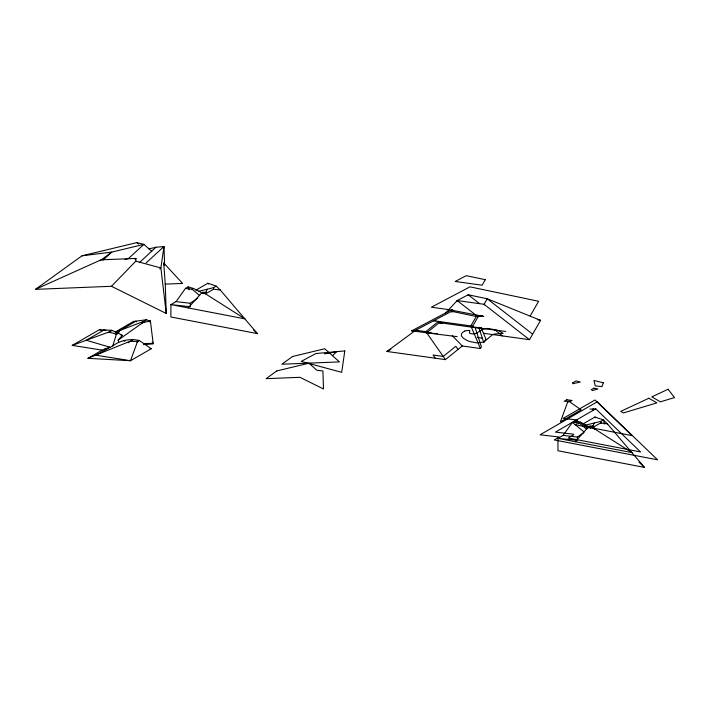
<?xml version="1.0" encoding="UTF-8"?>
<svg xmlns="http://www.w3.org/2000/svg" width="710" height="710" viewBox="0 0 710 710"><rect width="100%" height="100%" fill="white"/><g stroke="black" fill="none" stroke-linecap="round" stroke-linejoin="round"><path stroke-width="1.06" d="M111.479 286.29L135.796 261.165L135.965 258.422L101.051 259.833L35.5 289.352L111.479 286.29L166.264 313.483L165.261 284.124L163.726 263.011L182.612 283.423L165.261 284.124M112.766 345.885C120.318 340.259 130.036 338.421 139.196 340.427L151.239 348.743L130.48 360.724L95.735 355.16L112.766 345.885L116.493 333.984L118.1 333.061L122.36 335.413L120.292 337.711M205.518 292.307L205.98 292.484L207.116 289.254M592.992 409.457L593.32 408.507M592.104 427.802C594.421 426.488 592.459 425.583 594.181 423.027M118.242 333.452L119.786 330.487L135.956 321.151L136.498 321.852M483.581 333.292L529.465 339.682L540.585 320.37L487.255 298.777L484.069 304.297L484.3 304.998M452.705 310.048L451.161 310.039L411.827 330.78L426.674 332.848L439.295 322.659L472.097 327.23L478.664 315.817L482.534 315.844M452.252 335.635L462.299 346.001L480.466 348.53L481.407 346.888L475.363 328.295M530.166 316.003L538.633 301.28L469.976 286.849L431.378 307.199L449.954 309.791M588.963 427.642L588.572 426.852L589.912 426.08L593.666 426.08M589.327 427.074L580.531 422.219L575.18 420.666L575.588 421.891M206.53 292.405L202.838 292.307L201.507 293.079L188.185 307.927M592.593 410.62L593.666 409.067L593.072 409.235M205.589 293.762L201.507 293.079M195.862 290.195L207.923 283.228L216.239 286.121L220.251 289.991L257.402 333.62L170.897 316.98L170.897 304.608L176.053 301.626L185.434 288.438L188.106 286.893L193.466 288.438L202.403 293.079M582.928 423.968L594.989 417.001L603.305 419.894L607.325 423.764L644.476 467.402L557.971 450.752L557.971 438.381L563.119 435.399L572.5 422.219L579.191 422.991L586.717 429.284M118.721 342.273L118.126 340.125L119.546 338.546M577.576 440.262L557.971 438.381L632.015 452.625L592.593 427.633L588.572 426.852L575.251 441.7L576.662 440.892M119.431 338.67L120.354 337.64M445.259 313.421L457.187 300.552L468.174 294.765L487.255 298.777L532.651 334.161M139.302 262.718L155.889 247.258L163.992 246.521L164.596 264.368M332.537 355.728L336.7 351.645L328.659 353.189M100.066 260.739L111.763 252.094L143.908 244.364L151.727 251.34M102.897 260.224L111.763 252.094L81.987 255.804L35.5 289.352M128.146 258.813L143.908 244.364L136.861 242.598L81.987 255.804M146.198 262.833L163.992 246.521L160.877 267.945L166.264 313.483M159.741 268.983L160.877 267.945L135.796 261.165M107.902 332.715L111.745 330.283L118.1 333.061L116.91 334.153M109.225 332.591L111.745 330.283L99.382 329.706L72.225 345.38L102.125 350.128L105.062 348.956M115.899 334.534L116.493 333.984L108.532 332.138L72.225 345.38M141.947 322.589L146.18 319.802L150.396 320.955L153.227 343.889L143.482 344.616M141.769 323.6L142.816 322.642L150.396 320.955L149.269 321.985M143.127 322.597L146.18 319.802L133.56 321.47L115.313 332.005M128.164 342.77L132.841 339.584L130.658 341.581M136.826 342.06L139.196 340.427L137.669 341.829M440.528 321.683L438.496 321.426L425.876 331.614L415.74 330.203L386.897 351.468L445.418 359.624L462.601 345.752M118.126 340.125L142.816 322.642L142.967 321.657L115.26 332.218M197.717 298.129L190.298 303.276L176.053 301.626M583.966 432.479L577.363 437.049L563.119 435.399M134.802 259.15L135.965 258.422M185.434 288.438L192.126 289.219L193.466 288.438M87.942 358.319L129.619 341.439L137.589 341.359L130.48 360.724L87.942 358.319L102.125 350.128M198.702 291.331L213.559 287.665L216.239 286.121M220.251 289.991L213.559 289.219L205.518 293.851L244.95 318.852L170.897 304.608L190.298 306.711L190.298 303.276M576.662 423.879L575.251 424.695L632.015 435.62L594.989 399.987L563.119 418.394L577.363 420.036L577.363 422.61M587.942 428.423L580.531 422.219L579.333 423.4M386.897 351.468L390.811 349.4M205.98 292.484L206.521 292.325M593.028 426.266L592.486 426.506M205.634 292.635L203.362 293.585M464.757 331.091L462.734 332.315A8.76 5.059 0 0 0 461.491 334.082L461.385 334.472A8.192 4.73 0 0 0 461.571 336.149L463.417 338.297L466.701 340.276A22.951 13.25 0 0 0 469.94 341.572L476.703 342.868L482.587 342.264A8.857 5.112 0 0 0 484.362 341.563L492.349 334.827A9.168 5.298 0 0 1 494.719 333.993L503.15 333.363L499.334 331.091A35.322 20.395 0 0 0 496.752 330.114L488.303 328.446A9.478 5.476 0 0 0 485.88 328.641C480.484 328.464 477.475 335.111 472.07 333.842A7.979 4.606 0 0 1 470.872 333.558C466.745 333.123 472.878 329.839 467.872 330.505A5.769 3.328 0 0 0 464.757 331.091M105.941 348.61L109.766 347.083M104.991 348.983L106.012 348.583M479.711 315.568L476.286 316.483L451.587 311.291L415.74 330.203L417.773 330.452M585.777 425.104L600.625 421.447L603.305 419.894L604.725 424.136M124.933 259.585L127.072 259.07M155.889 247.258L148.736 248.926M329.538 353.056L324.719 353.704M328.934 353.145L326.254 353.518M326.485 353.482L324.612 353.695M589.469 426.852L588.306 426.932M435.878 320.601L433.65 320.751L472.878 326.192M143.926 343.551L153.174 343.436L152.109 342.042M589.912 409.067L595.264 409.067M442.348 323.041L439.295 322.659L440.839 322.668M505.644 331.419L472.097 327.23L476.729 327.266M414.88 331.162L411.827 330.78L414.152 330.798M457.169 336.655L426.674 332.848L431.316 332.875M452.936 310.172L451.161 310.039L483.75 316.456M478.664 315.817L483.102 316.163M439.295 322.659L441.957 322.864M472.097 327.23L481.841 327.984M411.827 330.78L414.489 330.984M426.674 332.848L437.307 333.664M453.628 311.548L451.587 311.291L452.021 312.293M478.318 316.74L476.286 316.483L470.845 325.934L480.466 348.53M427.908 331.872L425.876 331.614L445.418 359.624M121.046 335.218L121.392 335.262M457.426 301.253L457.187 300.552L484.069 304.297L529.465 339.682M121.721 335.315L122.271 335.395M537.372 319.695L540.585 320.37M477.235 337.259L482.658 338.395M150.041 348.424L151.239 348.743M109.642 347.128L86.283 340.259L104.166 329.928L105.843 330.541M99.382 329.706L101.415 330.372M123.425 340.48L124.88 341.004M123.904 340.649L124.383 340.827M479.525 303.614L468.174 294.765L468.405 295.458M457.187 300.552L476.339 315.48M494.781 329.857L502.582 335.936M592.699 427.961L592.593 426.08L594.119 427.367M594.865 429.532L592.593 427.633L600.625 422.991L607.325 423.764L607.636 424.704M589.912 426.08L591.962 427.802M588.572 426.852L590.605 428.556M575.18 420.666L578.881 423.772M583.611 431.529L572.633 422.619M192.126 289.219L199.643 295.511M136.861 242.598L138.494 244.062M638.965 462.103L644.476 467.402M253.47 329.839L257.402 333.62M438.496 321.426L439.428 322.384M594.989 417.001L595.575 417.826M207.923 283.228L208.509 284.053M458.039 349.435L455.829 346.267L443.209 356.455L433.073 355.036L435.283 358.213M481.096 327.78L485.906 339.078L483.803 342.726L478.895 327.621M601.255 423.329L600.625 421.447L600.784 423.462M592.593 426.08L592.939 427.118M487.255 298.777L487.486 299.469M202.838 292.307L203.282 293.62M188.106 286.893L189.046 289.689M163.726 263.011L164.338 265.371M577.363 437.049L577.363 440.484M213.559 287.665L213.559 289.219M344.803 350.917L341.688 372.333L301.235 361.39L315.914 353.527L344.803 350.917M572.89 382.743L572.739 383.728L580.327 382.042L576.103 380.888L572.89 382.743M603.305 382.779L601.965 386.648L595.264 385.876L593.924 380.462L603.305 382.779M567.512 402.446L560.412 421.82L581.17 409.83L569.118 401.514L567.512 402.446M485.303 279.687L482.117 285.216L455.243 281.471L466.222 275.675L485.303 279.687M292.573 356.491L281.861 364.221L339.451 361.905L324.719 348.752L292.573 356.491M276.811 370.939L266.099 378.67L299.975 377.303L323.511 388.991L322.899 370.984L316.767 370.176L308.957 363.209L276.811 370.939M566.846 399.748L564.166 401.301L570.796 401.23L572.136 400.458L566.846 399.748M593.924 388.192L591.253 389.737L592.593 390.509L597.944 388.965L593.924 388.192M597.252 401.78L540.07 434.795L559.276 437.014L554.208 439.934L657.566 459.823L597.252 401.78M595.743 408.836L555.433 432.106L573.573 434.2L573.573 434.937L568.24 438.017L640.535 451.933L595.743 408.836M648.842 398.248L620.717 411.392L623.398 412.936L656.874 402.881L648.842 398.248M668.083 389.249L651.798 396.863L660.398 401.824L674.5 397.591L668.083 389.249"/></g></svg>
